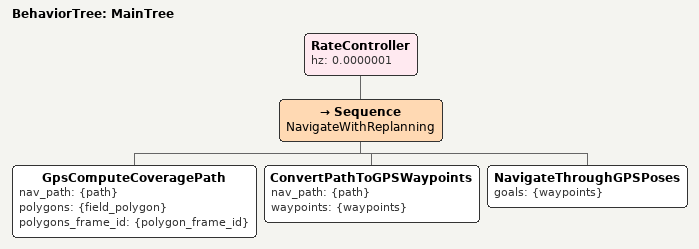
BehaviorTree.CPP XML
<root main_tree_to_execute="MainTree">
  <BehaviorTree ID="MainTree">
    <RateController hz="0.0000001"> <!-- once, for demo -->
      <Sequence name="NavigateWithReplanning">
        <GpsComputeCoveragePath nav_path="{path}" polygons="{field_polygon}" polygons_frame_id="{polygon_frame_id}"/>
        <ConvertPathToGPSWaypoints nav_path="{path}" waypoints="{waypoints}"/>
        <NavigateThroughGPSPoses goals="{waypoints}"/>
        <!-- FollowWaypoints works, but really bad the robot keeps turning around -->
      </Sequence>
    </RateController>
  </BehaviorTree>
</root>
